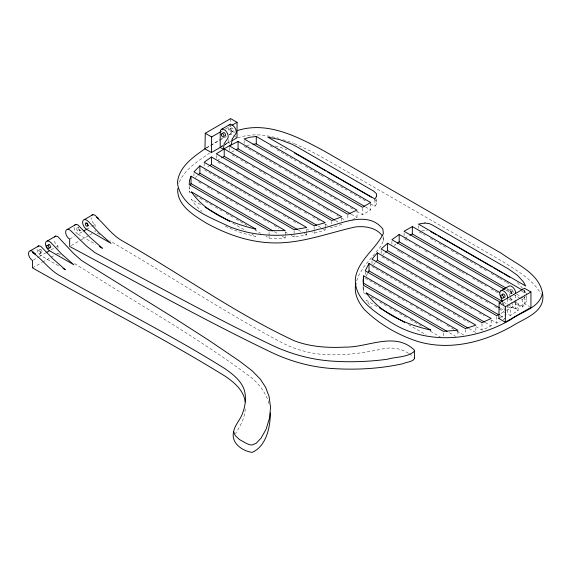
<?xml version="1.0" encoding="UTF-8"?>
<svg xmlns="http://www.w3.org/2000/svg" width="571" height="571" viewBox="0 0 571 571"><rect width="100%" height="100%" fill="white"/><g stroke="black" fill="none" stroke-linecap="round" stroke-linejoin="round"><path stroke-width="0.43" stroke-dasharray="2.85 2.14" d="M245.237 408.85C244.909 417.886 240.241 426.094 235.509 433.567M190.735 192.905L189.201 192.013L189.493 187.823M366.532 294.4L363.463 292.623L363.27 286.449M40.548 253.381L40.063 250.997L38.721 250.226M79.248 231.041L79.248 229.499L78.091 228.057A1.899 1.099 60 0 0 76.757 228.821A1.899 1.099 60 0 0 78.091 231.148L78.762 231.326L80.825 230.127M511.273 293.408L511.273 291.867L509.453 290.246M356.754 280.868L358.217 276.3L363.777 266.95L380.707 246.451L383.377 240.883L383.377 235.131M526.712 295.892L526.712 300.003L525.277 303.858L522.436 307.012L513.379 301.788M228.2 127.412L228.229 130.937M366.225 276.007L367.738 273.088M178.623 183.405L178.916 182.834M179.315 182.042C185.118 168.852 198.173 161.051 209.543 153.156M231.169 128.104L229.371 129.396L229.756 131.18L231.141 132.279L233.132 131.309M370.658 203.904L374.926 206.374L376.589 203.74L376.589 198.808M373.52 264.694L375.675 262.146M522.436 307.012L522.436 299.611L525.277 296.449M195.589 177.453L196.688 176.232M231.555 132.222L231.99 131.473L231.726 130.245L230.413 128.903L229.592 129.017M382.991 254.687L384.247 253.51M394.047 245.537L396.11 244.017M207.694 167.032L208.943 166.161M514.5 301.031L518.104 303.108L510.367 308.119L510.367 315.52L506.912 313.529M518.104 303.108L518.104 310.517L510.367 315.52M206.238 147.918L220.363 139.353M216.944 160.808L220.235 158.738M370.665 203.326L370.665 209.907L366.839 212.284L362.521 214.682L357.253 211.641M404.753 238.25L409.585 235.438M220.941 131.601L222.39 130.766M225.295 129.089L231.169 125.699M221.113 138.917L223.368 137.618M206.424 148.01L210.249 145.798M211.013 145.355L227.008 136.119M229.285 134.806L230.634 134.028L234.196 136.084M40.298 249.313L38.236 250.505L38.057 251.176L38.721 252.896L40.063 253.667L42.126 252.475L42.304 251.811L40.969 249.491A1.899 1.099 60 0 0 39.635 250.255A1.899 1.099 60 0 0 40.969 252.575L41.64 252.753M76.935 228.164L78.998 226.972A1.899 1.099 60 0 0 78.377 228.336A1.899 1.099 60 0 0 79.669 230.234L80.34 230.413M221.113 146.319L222.619 145.455M225.616 143.721L230.313 141.358M221.527 146.633L222.84 145.869M224.853 144.713L228.229 142.764L229.513 143.499M221.248 146.847L222.783 145.969M223.546 145.526L230.384 141.579M33.318 260.076L38.678 256.986M39.442 256.543L45.958 252.782M51.047 249.841L55.644 247.193M56.408 246.751L57.942 245.865A5.667 3.276 60 0 1 53.931 239.056M69.669 239.092L74.266 236.437M74.087 227.422A5.667 3.276 60 0 0 78.091 234.238L83.081 231.355M86.642 229.292L91.232 226.644M91.995 226.202L95.057 224.439A5.667 3.276 60 0 1 91.053 217.622M32.554 267.927L41.783 262.596M42.554 262.153L50.248 257.714M51.019 257.264L54.859 255.044M55.63 254.602L57.942 253.267L57.942 251.625M71.211 245.609L80.44 240.277M81.21 239.834L88.905 235.395M89.668 234.952L93.516 232.732M511.031 289.333L508.961 290.525L508.961 292.066L510.788 293.687L512.851 292.495M506.484 310.417L512.501 306.941L515.706 308.797L524.521 303.708L529.51 306.584M500.282 317.697L506.206 314.278M500.953 313.408L504.45 311.495M503.051 319.66L505.149 318.511M231.555 152.143L234.981 150.351M491.203 319.938L496.663 323.093L500.239 321.195M491.124 320.138L491.124 325.898L486.592 328.054L481.988 330.095L476.243 326.776M352.471 219.642L356.996 217.501L356.996 210.92M228.928 134.599L234.767 131.858M341.801 224.203L331.801 227.908L330.266 227.022M246.544 145.619L251.276 144.492M325.177 228.436L325.177 230.084L314.15 233.196L311.83 231.855M237.743 137.868C248.435 134.185 260.133 134.057 271.089 136.605M306.734 233.268L306.734 234.917L294.101 237.101L291.017 235.323M421.662 230.97L424.86 230.434L427.365 230.755M285.279 236.365L285.279 238.007L276.992 238.343L269.062 238.121L265.986 236.351M275.301 146.076L279.519 146.968L286.77 149.681M271.946 136.79L278.798 138.246M282.895 139.645L293.558 143.285M294.358 143.649L311.138 151.322L324.228 158.445L501.459 260.776C515.699 270.033 532.029 278.498 540.851 293.672M225.338 226.145L229.078 228.086L242.268 233.118L255.851 236.501L252.011 234.281M522.865 290.382L526.712 292.602L526.712 295.064M270.012 145.798L273.852 148.017M276.928 149.788L296.135 160.879M299.211 162.656L302.28 164.427M305.357 166.204L319.953 174.633M320.724 175.076L324.564 177.288M327.633 179.066L346.847 190.157M349.916 191.927L366.818 201.691M419.143 231.897L425.031 235.295M430.406 238.4L435.787 241.504M438.863 243.282L445.773 247.272M451.154 250.376L454.994 252.596M455.765 253.039L458.07 254.373M462.681 257.029L464.98 258.363M465.75 258.806L475.743 264.573M479.583 266.793L486.499 270.782M491.103 273.445L495.714 276.107M496.485 276.55L498.79 277.877M499.561 278.327L505.706 281.874M506.47 282.317L508.775 283.644M521.837 291.189L525.677 293.408L523.272 289.047M365.461 206.909L370.665 209.907M506.72 288.462L513.643 292.459M516.719 294.229L520.559 296.449M521.33 296.899L526.712 300.003M505.506 289.832L512.437 293.837M513.208 294.279L519.36 297.834M520.131 298.276L522.436 299.611M234.909 136.498L237.044 137.732M509.867 298.355L513.729 300.582M244.138 146.34L253.196 151.565M256.279 153.349L275.55 164.469M278.627 166.254L281.71 168.031M284.793 169.815L326.419 193.84M329.503 195.625L337.211 200.071M340.295 201.856L347.232 205.86M350.316 207.637L353.399 209.421M404.718 239.049L409.328 241.711M414.717 244.823L420.113 247.935M424.738 250.605L427.822 252.389M433.218 255.501L438.614 258.62M444.01 261.732L447.864 263.959M448.635 264.402L450.947 265.736M451.718 266.186L457.885 269.74M458.656 270.19L460.968 271.525M461.739 271.967L467.135 275.086M472.531 278.198L479.469 282.202M480.24 282.652L486.406 286.207M491.031 288.876L497.969 292.887M508.754 299.111L512.608 301.338M351.279 214.196L356.996 217.501M503.558 302.116L507.412 304.343M508.183 304.786L518.104 310.517M501.659 303.094L504.75 304.878M507.84 306.656L510.36 308.112M500.324 308.326L504.186 310.553M232.083 154.855L237.479 157.974M240.562 159.752L247.5 163.756M252.118 166.425L254.43 167.76M259.056 170.429L265.993 174.433M270.618 177.11L273.702 178.887M279.098 181.999L284.494 185.118M289.119 187.788L292.202 189.565M297.598 192.684L302.994 195.796M307.619 198.465L313.015 201.584M317.64 204.254L322.265 206.923M323.036 207.366L325.349 208.7M326.12 209.15L331.515 212.262M336.911 215.374L338.453 216.266M341.529 218.051L345.384 220.27M397.459 250.341L399.771 251.675M400.542 252.118L404.396 254.345M407.48 256.122L418.272 262.353M419.043 262.796L422.126 264.58M425.98 266.8L428.293 268.142M429.064 268.584L432.918 270.811M437.543 273.48L443.71 277.035M444.481 277.485L446.793 278.819M447.564 279.262L452.189 281.931M456.814 284.601L465.294 289.497M466.064 289.947L471.46 293.059M475.315 295.286L482.245 299.29M485.329 301.067L489.954 303.736M494.579 306.406L506.142 313.086M335.562 220.606L338.646 222.383M500.175 315.642L504.843 318.332M217.908 162.15L220.213 163.484M224.831 166.147L231.755 170.151M236.373 172.813L239.456 174.59M243.303 176.81L245.609 178.145M246.379 178.587L250.226 180.814M253.303 182.592L255.615 183.919M256.386 184.369L260.233 186.589M264.851 189.251L271.004 192.805M271.775 193.255L274.087 194.583M274.851 195.032L278.705 197.252M284.087 200.364L291.017 204.361M294.094 206.138L301.017 210.135M304.1 211.912L308.718 214.582M312.565 216.802L319.489 220.799M324.878 223.911L329.496 226.58M381.92 256.843L385.768 259.063M386.538 259.512L391.156 262.175M391.927 262.617L395.774 264.844M401.927 268.399L407.316 271.503M410.392 273.281L419.628 278.612M420.399 279.062L425.788 282.167M428.864 283.944L435.794 287.948M441.176 291.053L445.023 293.28M445.794 293.722L448.107 295.057M448.877 295.5L455.03 299.054M459.648 301.724L466.578 305.721M469.655 307.498L474.273 310.16M478.891 312.829L484.272 315.941M318.24 226.08L321.323 227.858M322.094 228.307L325.177 230.084M485.229 322.494L491.124 325.898M204.497 169.887L250.826 196.638M253.917 198.422L260.868 202.434M263.959 204.218L269.362 207.337M273.994 210.014L279.397 213.133M283.259 215.36L289.44 218.929M293.301 221.155L297.934 223.832M307.198 229.185L308.74 230.077M371.999 266.593L375.083 268.377M375.861 268.82L380.493 271.496M381.264 271.946L439.948 305.828M443.039 307.605L449.984 311.623M453.074 313.4L460.026 317.419M463.11 319.196L468.52 322.322M298.276 230.034L301.352 231.812M304.429 233.582L306.734 234.917M468.948 328.568L475.871 332.565L475.871 326.805M198.558 181.942L201.642 183.719M207.037 186.831L212.426 189.95M217.051 192.62L220.906 194.839M225.531 197.509L232.461 201.513M235.545 203.29L240.17 205.96M244.788 208.629L250.184 211.748M254.038 213.968L258.656 216.637M263.281 219.307L268.677 222.419M274.066 225.538L278.691 228.207M284.858 231.762L287.941 233.539M365.233 278.17L382.955 288.398M383.719 288.84L388.344 291.51M389.115 291.959L394.511 295.071M397.594 296.849L406.837 302.187M409.921 303.965L413.004 305.749M416.081 307.526L425.331 312.865M428.414 314.642L431.49 316.427M436.116 319.089L441.511 322.208M446.9 325.32L450.755 327.547M451.525 327.99L453.838 329.324M456.921 331.101L464.623 335.548M274.465 231.762L278.327 233.996M282.188 236.223L285.279 238.007M449.413 332.772L455.594 336.34M195.346 195.56L202.255 199.55M205.324 201.327L212.241 205.317M215.31 207.087L222.99 211.52M226.059 213.297L232.968 217.287M236.044 219.057L246.793 225.267M254.473 229.699L260.612 233.246M371.143 297.056L376.517 300.16M379.587 301.938L386.496 305.928M389.572 307.698L396.481 311.687M399.55 313.458L406.459 317.447M410.299 319.667L422.59 326.762M430.27 331.194L440.248 336.954M200.564 204.582L191.349 199.258L195.996 205.867L202.127 211.527M232.818 223.197L245.873 230.734M377.024 306.456L366.275 300.253L371.471 307.248M408.508 324.635L426.166 334.827M78.091 234.231L95.593 244.331M58.47 265.765L40.969 255.665A5.667 3.276 60 0 1 36.965 248.849M408.55 353.328C401.477 348.681 392.641 347.139 384.333 348.51C366.496 352.564 348.267 355.141 329.938 354.798C313.515 354.413 297.277 350.537 282.631 343.05C227.843 314.079 176.061 279.797 122.629 248.471L109.96 240.826M409.25 353.742L413.154 356.404M99.525 234.538L95.057 231.84L95.057 230.199M57.942 253.267L62.467 256.079M74.551 263.566L85.122 270.119C140.98 305.828 199.172 338.303 252.204 378.252C259.976 385.118 266.272 393.669 269.062 403.768M374.198 199.029L376.417 201.078L376.589 203.74M517.362 282.616L522.686 288.405M510.346 296.677L508.504 292.002A5.667 3.269 60 0 1 507.733 288.105M510.66 297.455L511.787 301.381M502.644 302.08L503.565 304.414M511.887 302.173L512.501 306.941M503.972 307.598L504.486 311.573M383.02 237.914L383.377 240.883M524.521 289.989L524.521 295.992M524.521 296.849L524.521 303.708M515.706 295.086L515.706 301.081M515.706 301.938L515.706 308.797M507.69 298.854L507.69 303.993M507.69 304.85L507.69 313.422M496.663 316.512L496.663 323.093M481.988 323.514L481.988 330.095M465.394 329.417L465.394 334.349M457.913 331.094L457.913 336.034M443.317 332.972L443.317 337.083M418.457 225.745L418.457 228.214M404.061 232.911L404.061 236.201M391.913 241.376L391.913 244.666M381.15 250.64L381.15 253.931M374.926 199.786L374.926 206.374M371.999 260.833L371.999 264.123M365.233 271.582L365.233 274.872M363.463 286.863L363.463 292.623M363.077 286.399L363.077 288.048M362.521 208.101L362.521 214.682M347.853 215.117L347.853 220.049M341.801 218.443L341.801 220.913M331.801 221.327L331.801 223.796M325.177 224.324L325.177 227.615M314.15 226.616L314.15 230.727M314.15 231.548L314.15 233.196M306.734 229.157L306.734 232.447M294.101 230.52L294.101 237.101M285.279 232.247L285.279 235.537M269.062 232.361L269.062 235.652M269.062 236.48L269.062 238.121M244.138 140.58L244.138 143.871M230.634 118.604L230.634 134.028M229.399 147.546L229.399 150.837M228.229 139.602L228.229 142.764M216.288 155.462L216.288 158.752M204.154 163.106L204.154 167.224M193.94 173.513L193.94 175.982M189.201 186.26L189.201 192.013M95.057 224.439L95.057 226.901M57.942 245.865L57.942 248.335M233.568 130.559L233.432 131.03A1.891 1.092 60 0 1 231.219 130.067A1.891 1.092 60 0 1 231.833 127.947A1.891 1.092 60 0 1 233.568 130.559M510.36 290.282A1.891 1.092 60 0 0 512.365 292.78A1.891 1.092 60 0 0 512.365 290.104A1.891 1.092 60 0 0 510.36 290.282"/><path stroke-width="0.86" d="M220.485 147.289L211.398 152.536L204.982 148.838L205.253 133.257L230.634 118.604L237.044 122.308L237.044 137.732L231.897 140.702M211.398 152.536L211.663 136.961L220.213 132.022M498.876 318.511L499.14 302.93L524.521 288.276L530.937 291.981L530.937 307.405L505.285 322.215L498.876 318.511L499.546 318.126M505.285 322.215L505.549 306.634L530.937 291.981M223.418 149.238L224.175 143.592L227.415 138.917A5.667 3.269 60 0 0 225.495 130.623A5.667 3.269 60 0 0 220.213 131.965L220.213 147.389L223.418 149.238L231.433 144.613L232.183 138.96L235.43 134.285A5.667 3.269 60 0 0 234.624 127.319A5.667 3.269 60 0 0 229 125.049M363.656 275.857L363.077 280.639L363.463 285.222L443.317 331.33L457.913 330.274L363.656 275.857L363.463 284.858M177.795 188.43C176.382 205.053 193.876 215.403 206.074 222.954C226.566 234.36 249.349 242.34 272.974 242.889C301.31 243.689 327.954 233.054 355.169 226.987C364.712 225.802 376.31 227.494 382.313 235.794M237.743 130.459C267.806 120.916 298.34 137.111 324.228 151.044L501.459 253.367C516.07 264.016 538.738 272.909 542.45 292.809C540.03 307.897 521.623 311.445 511.173 319.346C474.501 340.98 426.537 345.698 389.743 321.594C374.369 311.623 353.171 298.547 355.519 277.342C358.938 259.434 375.825 249.092 383.377 233.482L382.841 229.021C367.096 209.05 338.339 225.252 319.317 229.092C289.854 237.343 257.764 238.2 229.078 226.494C209.707 217.009 181.228 207.608 177.438 183.205C178.438 166.932 193.405 156.925 205.539 148.381M270.311 412.99C270.404 427.051 266.293 446.272 252.104 452.396C242.24 450.912 230.67 443.046 233.632 431.59C234.831 424.838 240.284 419.885 242.518 413.447C245.501 405.617 246.643 396.916 243.896 388.844C240.355 380.036 232.704 374.112 225.174 368.816C172.064 335.477 115.813 307.462 61.354 276.443C49.891 270.918 42.775 259.455 32.554 252.503L35.688 254.309L32.326 251.147L30.391 250.748L38.807 245.887L40.741 246.287L52.946 258.827L65.315 269.719L63.031 268.399M356.011 283.195C353.335 292.909 358.331 302.594 364.612 309.782C379.251 324.121 397.387 334.699 416.801 341.144C448.007 350.922 481.617 342.843 509.61 327.547L511.173 326.755C523.586 318.354 546.433 312.508 542.45 292.809M191.021 176.189L189.493 180.415L189.201 184.611L269.062 230.72L285.279 230.605L191.021 176.189L191.021 183.591L190.257 185.703M369.016 263.474L365.233 270.761L465.394 328.589L475.871 325.163L369.016 263.474L369.016 270.875L368.167 272.353M414.575 351.194C407.508 357.624 396.038 356.604 387.309 359.266C368.431 361.75 349.345 362.435 330.345 360.986C309.197 359.309 288.612 353.385 269.583 344.07C210.278 315.692 152.878 283.566 94.879 252.646L86.442 246.001L71.446 231.334L69.448 229.713L67.506 229.321A5.667 3.276 60 0 0 65.829 233.553A5.667 3.276 60 0 0 69.669 239.099L69.669 246.494C136.119 281.846 201.727 318.854 269.583 351.472C288.612 360.793 309.197 366.71 330.345 368.388C354.57 370.144 379.073 368.923 402.84 363.741C406.545 361.864 412.005 362.292 414.575 358.595L414.268 349.994C394.789 331.301 368.024 347.489 345.284 347.111C328.147 348.003 310.631 346.961 294.443 340.851C234.324 312.929 180.243 273.58 122.629 241.062C112.323 235.352 105.385 225.281 96.899 217.522M377.381 252.825L371.999 259.191L481.988 322.694L491.124 318.49L377.381 252.825L377.381 260.226L376.246 261.511M199.879 165.818L193.94 171.864L294.101 229.699L306.734 227.508L199.879 165.818L199.879 173.227L197.966 175.033M499.554 307.876L387.573 243.225L381.15 248.999L496.663 315.684L499.525 314.171M385.582 252.361L387.573 250.626L387.573 243.225M499.839 292.559L399.179 234.445L391.913 239.727L500.117 302.202M397.337 243.146L399.179 241.854L399.179 234.445M211.434 157.011L204.154 162.285L314.15 225.788L325.177 222.683L211.434 157.011L211.434 164.419L209.564 165.726M224.217 148.917L216.288 153.813L331.801 220.506L341.801 216.802L224.217 148.917L224.217 156.318L221.562 157.931M221.548 129.282L229.563 124.656M231.905 125.277L237.044 122.308M47.35 240.955L49.292 241.347L51.29 242.968L61.497 253.888L73.866 264.78L49.52 250.726A5.667 3.276 60 0 1 45.673 245.187A5.667 3.276 60 0 1 47.357 240.962L55.772 236.094L57.714 236.487L73.559 253.438L81.417 260.419L171.614 316.398L208.579 340.13L239.77 361.286L252.204 370.85L260.283 379.087L265.601 387.266L269.062 396.367L270.54 407.266L269.619 417.779L266.086 429.256L261.011 438.214L256.179 443.282L252.104 444.995L250.027 444.816L246.572 443.531L239.377 439.506L235.152 435.43L233.632 431.59M67.506 229.321L75.922 224.46L77.863 224.853L90.068 237.393L102.437 248.285L99.39 246.529M96.934 217.501L98.191 218.222L94.829 215.06L92.887 214.667L84.472 219.521L86.414 219.921L88.412 221.541L98.619 232.454L110.988 243.353L86.642 229.292A5.667 3.276 60 0 1 82.795 223.753A5.667 3.276 60 0 1 84.479 219.528M46.672 252.375L49.52 250.726M83.794 230.941L86.642 229.292M500.817 290.796L508.832 286.171A5.667 3.269 60 0 1 513.208 287.641A5.667 3.269 60 0 1 515.706 293.373M522.101 289.932L412.326 226.559L404.061 231.262L504.743 289.39M410.271 235.066L412.326 233.967L505.949 288.02M238.071 141.437L229.399 145.905L347.853 214.289L356.996 210.099L238.071 141.437L238.071 148.838L350.508 213.754M236.251 149.73L238.071 148.838M256.279 136.469L249.606 137.29L244.138 138.931L362.521 207.28L370.665 202.505L256.279 136.469L256.279 143.871L364.691 206.459M252.946 144.285L256.279 143.871M49.52 247.643L50.191 247.821L50.855 246.872L49.52 244.559A1.899 1.099 60 0 0 48.185 245.33M430.591 231.612L436.672 234.909M294.522 153.007L325.913 170.965M327.454 171.857L371.328 197.188M438.214 235.802L492.102 266.907M493.637 267.799L502.873 273.131M504.414 274.023L509.66 277.22M399.179 241.854L502.016 301.224M205.253 133.257L211.663 136.961M499.14 302.93L505.549 306.634M224.217 156.318L334.792 220.156M387.573 250.626L498.633 314.749M211.434 164.419L316.698 225.195M377.381 260.226L484.458 322.044M199.879 173.227L297.505 229.592M369.016 270.875L468.184 328.125M191.021 183.591L272.917 230.87M363.656 283.259L447.1 331.437M205.175 207.237L229.742 221.427M379.33 307.783L404.668 322.415M88.219 225.302L86.878 222.99M502.33 301.302L500.489 296.627A5.667 3.269 60 0 1 502.409 290.56A5.667 3.269 60 0 1 507.69 297.998M414.268 357.396L414.575 358.595M245.166 401.913C243.838 390.321 234.167 382.406 225.174 376.218C162.542 337.44 96.627 304.236 32.554 267.927L32.554 260.519A5.667 3.276 60 0 1 28.714 254.98A5.667 3.276 60 0 1 30.391 250.755M412.326 226.559L412.326 233.967M502.344 294.914A1.891 1.092 60 0 1 503.679 294.144A1.891 1.092 60 0 1 505.021 296.456A1.891 1.092 60 0 1 503.679 297.227M222.933 133.114A1.891 1.092 60 0 1 225.117 133.657A1.891 1.092 60 0 1 224.703 135.998M37.429 246.829A5.667 3.276 60 0 1 38.807 245.894M54.395 237.036A5.667 3.276 60 0 1 55.772 236.101M91.517 215.602A5.667 3.276 60 0 1 92.895 214.667M74.551 225.402A5.667 3.276 60 0 1 75.929 224.467M49.277 247.785L48.614 248.728L47.943 248.549A1.899 1.099 60 0 1 46.601 246.229A1.899 1.099 60 0 1 47.943 245.451L49.277 247.785M87.977 225.438L87.798 226.109L86.642 226.209A1.899 1.099 60 0 1 85.3 223.889A1.899 1.099 60 0 1 86.642 223.111L87.977 225.438M376.589 196.338L374.926 198.965L267.706 137.061L279.519 139.56L291.61 144.085L297.434 147.118L373.641 191.114L376.417 193.676L376.589 196.338M424.86 223.025L418.457 224.096L525.677 286L523.272 281.646L517.362 275.215L508.261 268.841L432.054 224.838L429.121 223.582L424.86 223.025M430.777 330.088C406.488 324.635 380.985 313.814 366.275 292.844L430.777 330.088M255.851 229.092C231.662 223.489 205.917 212.933 191.349 191.856L255.851 229.092M221.341 134.763A1.891 1.092 60 0 0 223.539 136.847A1.891 1.092 60 0 0 223.047 133.949A1.891 1.092 60 0 0 221.341 134.763M500.767 295.821A1.891 1.092 60 0 0 502.773 298.319A1.891 1.092 60 0 0 502.773 295.642A1.891 1.092 60 0 0 500.767 295.821"/></g></svg>
